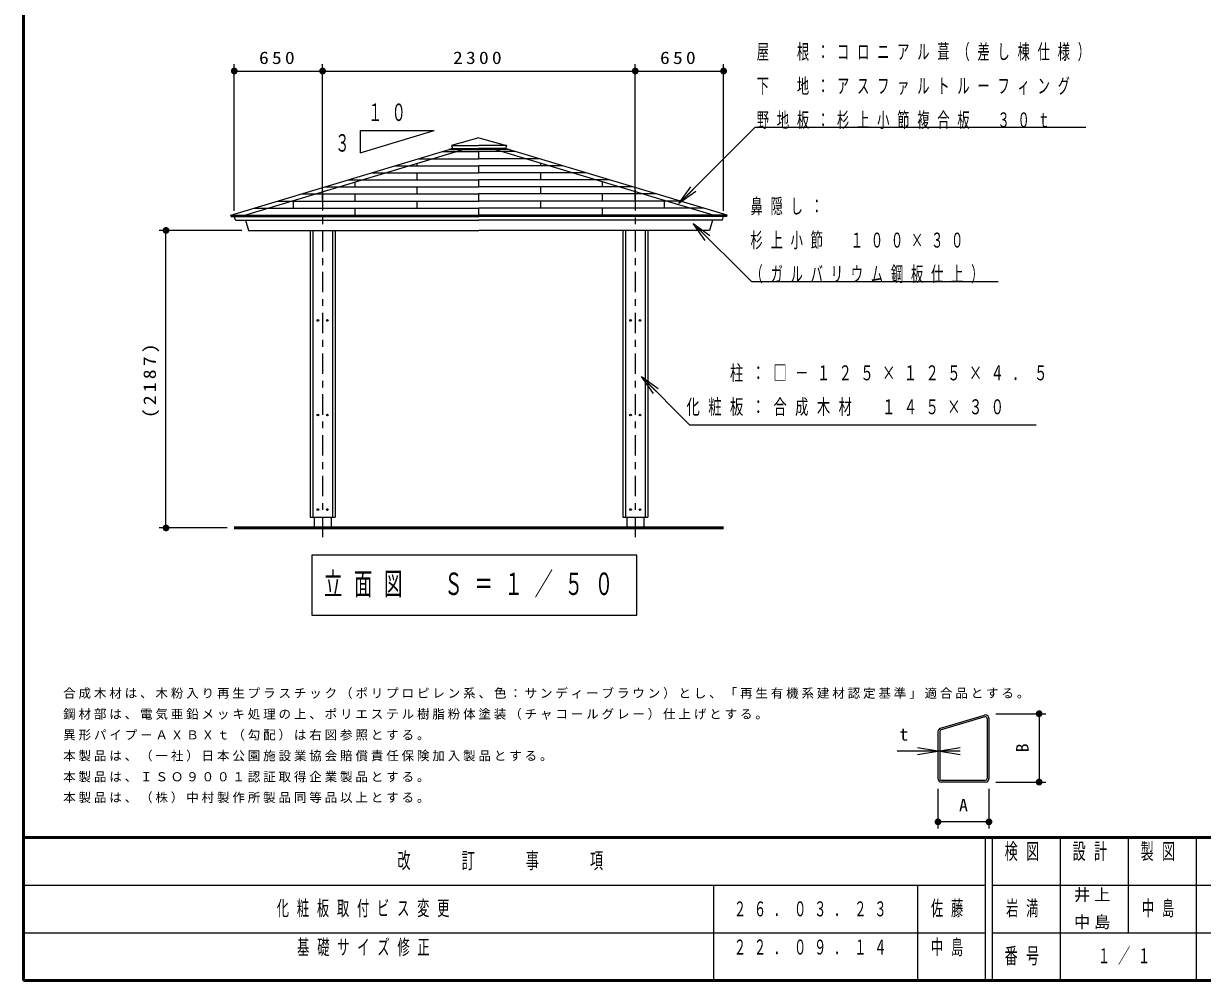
# Model space of a CAD drawing. Units: millimetres on the paper, with parts at other scales. Extents: x -385 to 2, y 0 to 267.
# Drawn here: x -385 to -211.6, y 0 to 140.7 of the extents above; entities that cross this region are included whole.
import ezdxf
from ezdxf.enums import TextEntityAlignment as Align

# ---------------------------------------------------------------- set-up
doc = ezdxf.new("R2010")
doc.units = ezdxf.units.MM
doc.linetypes.add('USER2', pattern=[6, 3, -1, 1, -1])
doc.layers.add('LY_1', color=7, linetype='Continuous', lineweight=25)
doc.styles.add('ＭＳ ゴシック', font='')
doc.styles.get('ＭＳ ゴシック').set_extended_font_data('MS Gothic')

# ---------------------------------------------------------------- blocks, each defined once
blk = doc.blocks.new('filled_dot')
at = {"color": 0, "linetype": 'Continuous', "lineweight": -2, "const_width": 1.25}
blk.add_lwpolyline([(-0.625, 0, 1), (0.625, 0, 1)], format="xyb", close=True, dxfattribs=at)
blk = doc.blocks.new('open_arrow')
at = {"color": 0, "linetype": 'Continuous', "lineweight": -2}
blk.add_lwpolyline([(7.5, 1.25), (0, 0), (7.5, -1.25)], dxfattribs=at)

msp = doc.modelspace()

# ---------------------------------------------------------------- linework, layer by layer
at = {"layer": 'LY_1', "lineweight": 50}
for p, q in [((-385, 267), (-385, 0)), ((-354.024, 66.53), (-282.014, 66.53)), ((-385, 21), (0, 21)), ((-385, 0), (0, 0))]:
    msp.add_line(p, q, dxfattribs=at)
at = {"layer": 'LY_1', "lineweight": 13}
for p, q in [((-354, 113.126), (-354, 134.706)), ((-354, 133.706), (-341, 133.706)), ((-341, 114.792), (-341, 134.706)), ((-341, 133.706), (-295, 133.706)), ((-295, 114.822), (-295, 134.706)), ((-295, 114.904), (-295, 134.706)), ((-295, 133.706), (-282, 133.706)), ((-282, 113.126), (-282, 134.706)), ((-288.578, 114.211), (-286.811, 116.686)), ((-288.578, 114.211), (-286.457, 116.332)), ((-286.104, 115.979), (-288.578, 114.211)), ((-286.495, 111.28), (-284.367, 109.165)), ((-286.495, 111.28), (-284.015, 109.52)), ((-284.719, 108.811), (-286.495, 111.28)), ((-352.9, 110.265), (-365.046, 110.265)), ((-364.046, 66.53), (-364.046, 110.265)), ((-294.1, 88.778), (-291.978, 86.656)), ((-294.1, 88.778), (-291.625, 87.01)), ((-292.332, 86.303), (-294.1, 88.778)), ((-355.024, 66.53), (-365.046, 66.53)), ((-342.571, 62.52), (-342.571, 53.72)), ((-294.771, 62.52), (-342.571, 62.52)), ((-294.771, 53.72), (-294.771, 62.52)), ((-342.571, 53.72), (-294.771, 53.72)), ((-241.963, 39.21), (-234.582, 39.21)), ((-235.582, 39.21), (-235.582, 29.16)), ((-247.2, 33.71), (-256.485, 33.71)), ((-250.463, 28.16), (-250.463, 22.311)), ((-242.963, 28.16), (-242.963, 22.311)), ((-241.963, 29.16), (-234.582, 29.16)), ((-242.963, 23.311), (-250.463, 23.311)), ((-385, 14), (-243.5, 14)), ((-283.5, 14), (-283.5, 0)), ((-253.5, 14), (-253.5, 0)), ((-242.5, 14), (-187.5, 14)), ((-385, 7), (-243.5, 7)), ((-232.5, 7), (-232.5, 0))]:
    msp.add_line(p, q, dxfattribs=at)
at = {"layer": 'LY_1'}
for p, q in [((-335.499, 124.961), (-324.576, 124.961)), ((-335.499, 124.961), (-335.499, 121.684)), ((-335.499, 121.684), (-324.576, 124.961)), ((-342.85, 68.13), (-339.15, 68.13)), ((-342.25, 68.13), (-342.25, 66.53)), ((-339.75, 68.13), (-339.75, 66.53)), ((-296.85, 68.13), (-293.15, 68.13)), ((-296.25, 68.13), (-296.25, 66.53)), ((-293.75, 68.13), (-293.75, 66.53)), ((-250.089, 37.072), (-243.639, 39.007)), ((-243.565, 38.761), (-250.015, 36.827)), ((-243.225, 38.504), (-243.225, 29.685)), ((-242.963, 38.504), (-242.963, 29.685)), ((-250.463, 36.569), (-250.463, 29.685)), ((-250.2, 36.569), (-250.2, 29.685)), ((-249.938, 29.422), (-243.488, 29.422)), ((-243.488, 29.16), (-249.938, 29.16))]:
    msp.add_line(p, q, dxfattribs=at)
at = {"layer": 'LY_1', "color": 40}
for p, q in [((-318, 123.861), (-322.034, 122.759)), ((-318, 123.861), (-313.966, 122.759)), ((-354.496, 112.508), (-322.361, 122.148)), ((-352.471, 112.508), (-320.336, 122.148)), ((-323.339, 121.856), (-318, 121.856)), ((-321.907, 122.296), (-322.448, 122.148)), ((-322.448, 122.148), (-318, 122.148)), ((-322.034, 122.759), (-318, 122.759)), ((-322.034, 122.759), (-321.907, 122.296)), ((-321.907, 122.296), (-318, 122.296)), ((-313.966, 122.759), (-318, 122.759)), ((-314.092, 122.296), (-318, 122.296)), ((-313.552, 122.148), (-318, 122.148)), ((-318, 120.817), (-318, 121.856)), ((-312.66, 121.856), (-318, 121.856)), ((-318, 120.817), (-318, 121.856)), ((-283.529, 112.508), (-315.663, 122.148)), ((-313.966, 122.759), (-314.092, 122.296)), ((-314.092, 122.296), (-313.552, 122.148)), ((-281.504, 112.508), (-313.638, 122.148)), ((-330.263, 119.779), (-318, 119.779)), ((-327.1, 119.779), (-327.1, 120.119)), ((-326.801, 120.817), (-318, 120.817)), ((-309.199, 120.817), (-318, 120.817)), ((-318, 118.74), (-318, 119.779)), ((-305.737, 119.779), (-318, 119.779)), ((-318, 118.74), (-318, 119.779)), ((-308.9, 119.779), (-308.9, 120.119)), ((-333.725, 118.74), (-318, 118.74)), ((-327.1, 117.701), (-327.1, 118.74)), ((-302.275, 118.74), (-318, 118.74)), ((-308.9, 117.701), (-308.9, 118.74)), ((-340.648, 116.663), (-318, 116.663)), ((-337.186, 117.701), (-318, 117.701)), ((-336.2, 116.663), (-336.2, 117.389)), ((-327.1, 115.624), (-327.1, 116.663)), ((-318, 116.663), (-318, 117.701)), ((-298.813, 117.701), (-318, 117.701)), ((-318, 116.663), (-318, 117.701)), ((-295.351, 116.663), (-318, 116.663)), ((-308.9, 115.624), (-308.9, 116.663)), ((-299.8, 116.663), (-299.8, 117.389)), ((-347.572, 114.585), (-318, 114.585)), ((-345.3, 113.546), (-345.3, 114.585)), ((-344.11, 115.624), (-318, 115.624)), ((-336.2, 114.585), (-336.2, 115.624)), ((-327.1, 113.546), (-327.1, 114.585)), ((-318, 114.585), (-318, 115.624)), ((-291.89, 115.624), (-318, 115.624)), ((-318, 114.585), (-318, 115.624)), ((-288.428, 114.585), (-318, 114.585)), ((-308.9, 113.546), (-308.9, 114.585)), ((-299.8, 114.585), (-299.8, 115.624)), ((-290.7, 113.546), (-290.7, 114.585)), ((-351.034, 113.546), (-318, 113.546)), ((-336.2, 112.508), (-336.2, 113.546)), ((-318, 112.508), (-318, 113.546)), ((-284.966, 113.546), (-318, 113.546)), ((-318, 112.508), (-318, 113.546)), ((-299.8, 112.508), (-299.8, 113.546)), ((-354.496, 112.508), (-318, 112.508)), ((-354.448, 112.334), (-354.496, 112.508)), ((-354.448, 112.334), (-318, 112.334)), ((-353.827, 111.774), (-354, 112.349)), ((-353.827, 111.774), (-318, 111.774)), ((-352.353, 111.774), (-351.9, 110.265)), ((-281.504, 112.508), (-318, 112.508)), ((-281.552, 112.334), (-318, 112.334)), ((-282.172, 111.774), (-318, 111.774)), ((-283.647, 111.774), (-284.1, 110.265)), ((-282.172, 111.774), (-282, 112.349)), ((-281.551, 112.334), (-281.504, 112.508)), ((-351.9, 110.265), (-318, 110.265)), ((-342.85, 110.265), (-342.85, 68.13)), ((-339.15, 110.265), (-339.15, 68.13)), ((-284.1, 110.265), (-318, 110.265)), ((-296.85, 110.265), (-296.85, 68.13)), ((-293.15, 110.265), (-293.15, 68.13))]:
    msp.add_line(p, q, dxfattribs=at)
at = {"layer": 'LY_1', "linetype": 'USER2', "lineweight": 13}
for p, q in [((-341, 116.175), (-341, 64.192)), ((-295, 116.175), (-295, 64.192))]:
    msp.add_line(p, q, dxfattribs=at)
at = {"layer": 'LY_1', "color": 40, "lineweight": 13}
for p, q in [((-342.45, 110.265), (-342.45, 68.13)), ((-339.55, 110.265), (-339.55, 68.13)), ((-296.45, 110.265), (-296.45, 68.13)), ((-293.55, 110.265), (-293.55, 68.13))]:
    msp.add_line(p, q, dxfattribs=at)
at = {"layer": 'LY_1', "color": 211}
for p, q in [((-243.5, 21), (-243.5, 0)), ((-242.5, 21), (-242.5, 0)), ((-232.5, 21), (-232.5, 7)), ((-222.5, 21), (-222.5, 7)), ((-212.5, 21), (-212.5, 0)), ((-242.5, 7), (0, 7))]:
    msp.add_line(p, q, dxfattribs=at)
at = {"layer": 'LY_1', "lineweight": 13}
for points in [[(-288.578, 114.211), (-277.343, 125.446), (-228.708, 125.446)], [(-286.495, 111.28), (-277.925, 102.765), (-241.63, 102.765)], [(-294.1, 88.778), (-287.028, 81.707), (-236.012, 81.707)]]:
    msp.add_lwpolyline(points, dxfattribs=at)
at = {"layer": 'LY_1'}
for centre in [(-341.7, 97.03), (-340.3, 97.03), (-295.7, 97.03), (-294.3, 97.03), (-341.7, 83.13), (-340.3, 83.13), (-295.7, 83.13), (-294.3, 83.13), (-341.7, 69.23), (-340.3, 69.23), (-295.7, 69.23), (-294.3, 69.23)]:
    msp.add_circle(centre, 0.125, dxfattribs=at)
for centre, radius, start, end in [((-243.488, 38.504), 0.525, 0, 106.69926), ((-243.488, 38.504), 0.263, 0, 106.70022), ((-249.938, 36.569), 0.525, 106.69783, 179.99996), ((-249.938, 36.569), 0.263, 106.70023, 179.99996), ((-249.938, 29.685), 0.525, 179.99998, 270.00003), ((-249.938, 29.685), 0.263, 179.99998, 270.00003), ((-243.488, 29.685), 0.525, 270.00002, 0), ((-243.488, 29.685), 0.263, 270.00002, 0)]:
    msp.add_arc(centre, radius, start, end, dxfattribs=at)

# ---------------------------------------------------------------- block references
at = {"layer": 'LY_1', "lineweight": 13, "xscale": 0.4, "yscale": 0.4}
for name, p in [('filled_dot', (-354, 133.706)), ('filled_dot', (-295, 133.706)), ('open_arrow', (-250.2, 33.71)), ('filled_dot', (-250.463, 23.311))]:
    msp.add_blockref(name, p, dxfattribs=at)
for name, p, rotation in [('filled_dot', (-341, 133.706), 180), ('filled_dot', (-295, 133.706), 180), ('filled_dot', (-282, 133.706), 180), ('filled_dot', (-364.046, 110.265), 270), ('filled_dot', (-364.046, 66.53), 90), ('filled_dot', (-235.582, 39.21), 270), ('open_arrow', (-250.463, 33.71), 180), ('filled_dot', (-235.582, 29.16), 90), ('filled_dot', (-242.963, 23.311), 180)]:
    msp.add_blockref(name, p, dxfattribs=dict(at, rotation=rotation))

# ---------------------------------------------------------------- texts
at = {"layer": 'LY_1', "style": 'ＭＳ ゴシック', "width": 0.6}
msp.add_text('３', height=2.566, dxfattribs=at).set_placement((-338.104, 123.129), align=Align.MIDDLE_CENTER)
at = {"layer": 'LY_1', "style": 'ＭＳ ゴシック', "width": 1.05}
for s, p in [('t', (-255.485, 34.71)), ('A', (-246.713, 24.311))]:
    msp.add_text(s, height=1.833, dxfattribs=at).set_placement(p, align=Align.BOTTOM_CENTER)
msp.add_text('B', height=1.833, rotation=90, dxfattribs=at).set_placement((-236.582, 34.185), align=Align.BOTTOM_CENTER)
at = {"layer": 'LY_1', "style": 'ＭＳ ゴシック'}
for s, insert, char_height, attachment_point in [('\\T1.64;\\W0.6;屋\u3000根：コロニアル葺（差し棟仕様）', (-277.125, 136.396), 2.199, 4), ('\\T1.33;\\W1.15;650', (-347.5, 134.706), 1.833, 8), ('\\T1.33;\\W1.15;2300', (-318, 134.706), 1.833, 8), ('\\T1.33;\\W1.15;650', (-288.5, 134.706), 1.833, 8), ('\\T1.64;\\W0.6;下\u3000地：アスファルトルーフィング', (-277.125, 131.396), 2.199, 4), ('\\T1.64;\\W0.6;１０', (-330.86, 127.622), 2.566, 5), ('\\T1.64;\\W0.6;野地板：杉上小節複合板\u3000３０ｔ\u3000', (-277.125, 126.396), 2.199, 4), ('\\T1.64;\\W0.6;鼻隠し：', (-278.047, 113.715), 2.199, 4), ('\\T1.64;\\W0.6;杉上小節\u3000１００×３０', (-278.047, 108.715), 2.199, 4), ('\\T1.64;\\W0.6;（ガルバリウム鋼板仕上）', (-278.047, 103.715), 2.199, 4), ('\\T1.64;\\W0.65;\u3000\u3000柱：□－１２５×１２５×４．５', (-287.462, 89.207), 2.199, 4), ('\\T1.64;\\W0.65;化粧板：合成木材\u3000１４５×３０\u3000\u3000', (-287.462, 84.207), 2.199, 4), ('\\T1.64;\\W0.6;立面図\u3000Ｓ＝１／５０', (-318.671, 58.12), 3.299, 5), ('\\T1.23;合成木材は、木粉入り再生プラスチック（ポリプロピレン系、色：サンディーブラウン）とし、「再生有機系建材認定基準」適合品とする。', (-379.176, 41.383), 1.349, 7), ('\\T1.23;鋼材部は、電気亜鉛メッキ処理の上、ポリエステル樹脂粉体塗装（チャコールグレー）仕上げとする。', (-379.176, 38.316), 1.349, 7), ('\\T1.23;異形パイプ－ＡＸＢＸｔ（勾配）は右図参照とする。', (-379.176, 35.25), 1.349, 7), ('\\T1.23;本製品は、（一社）日本公園施設業協会賠償責任保険加入製品とする。', (-379.176, 32.183), 1.349, 7), ('\\T1.23;本製品は、ＩＳＯ９００１認証取得企業製品とする。', (-379.176, 29.116), 1.349, 7), ('\\T1.23;本製品は、（株）中村製作所製品同等品以上とする。', (-379.176, 26.05), 1.349, 7), ('\\T1.23;井上', (-227.5, 12.5), 1.76, 5), ('\\T1.64;\\W0.6;化粧板取付ビス変更', (-347.75, 10.5), 2.199, 4), ('\\T1.64;\\W0.6;２６．０３．２３', (-280.5, 10.5), 2.199, 4), ('\\T1.64;\\W0.6;佐藤', (-251.5, 10.5), 2.199, 4), ('\\T1.64;\\W0.6;岩満', (-237.5, 10.5), 2.199, 5), ('\\T1.64;\\W0.6;中島', (-217.5, 10.5), 2.199, 5), ('\\T1.23;中島', (-227.5, 8.5), 1.76, 5), ('\\T1.64;\\W0.6;基礎サイズ修正', (-344.75, 6), 2.199, 1), ('\\T1.64;\\W0.6;２２．０９．１４', (-280.5, 6), 2.199, 1), ('\\T1.64;\\W0.6;中島', (-251.5, 6), 2.199, 1), ('\\T1.64;\\W0.6;１／１', (-222.5, 3.5), 2.199, 5)]:
    msp.add_mtext(s, dxfattribs=dict(at, insert=insert, char_height=char_height, attachment_point=attachment_point))
at = {"layer": 'LY_1', "insert": (-365.046, 88.397), "char_height": 1.833, "attachment_point": 8, "rotation": 90, "style": 'ＭＳ ゴシック'}
msp.add_mtext('\\T1.33;\\W1.15;(2187)', dxfattribs=at)
at = {"layer": 'LY_1', "color": 4, "char_height": 2.346, "style": 'ＭＳ ゴシック'}
for s, insert, attachment_point in [('\\T1.64;\\W0.6;改\u3000\u3000訂\u3000\u3000事\u3000\u3000項', (-314.25, 17.5), 5), ('\\T1.64;\\W0.6;検図', (-237.5, 20.167), 2), ('\\T1.64;\\W0.6;設計', (-227.5, 20.167), 2), ('\\T1.64;\\W0.6;製図', (-217.5, 20.167), 2), ('\\T1.64;\\W0.6;番号', (-237.5, 3.5), 5)]:
    msp.add_mtext(s, dxfattribs=dict(at, insert=insert, attachment_point=attachment_point))

doc.saveas('drawing.dxf')
